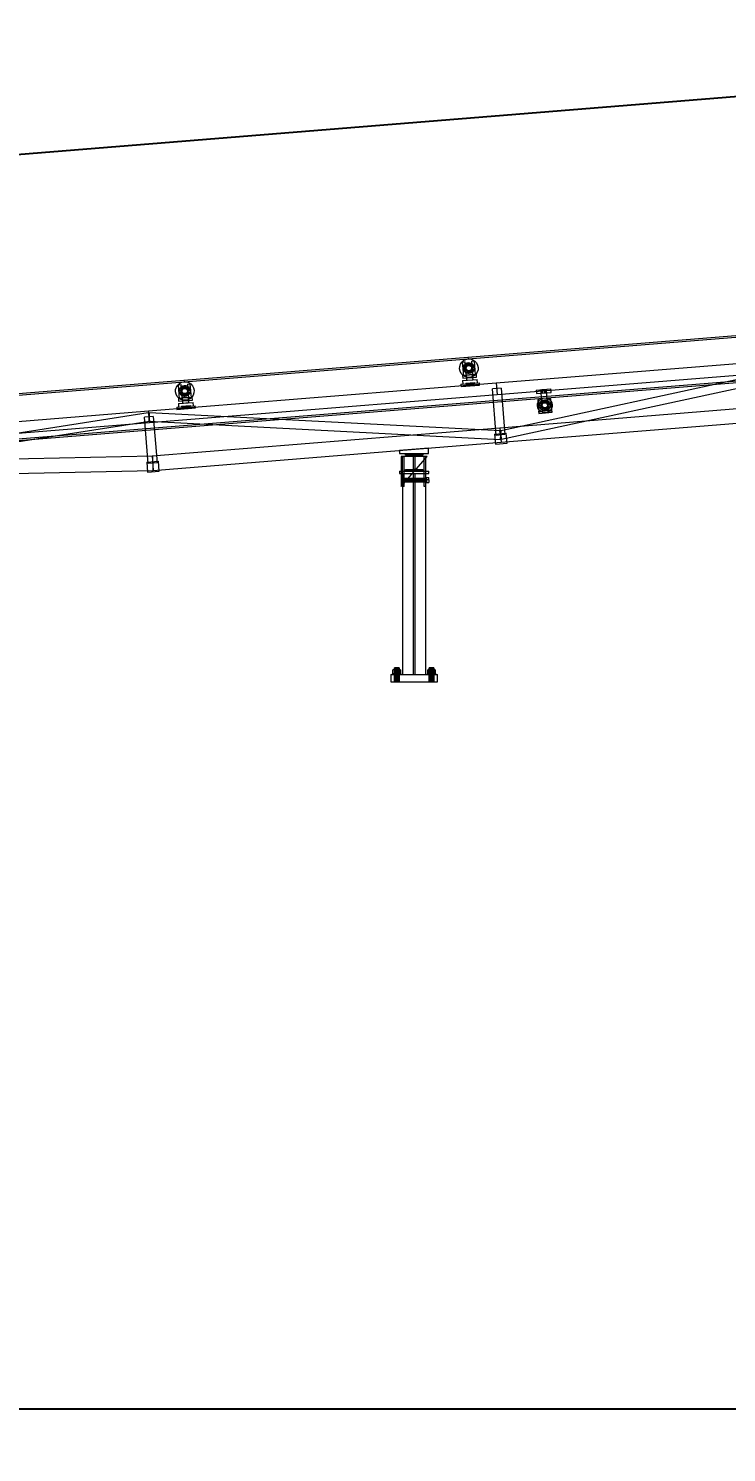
# Model space of a CAD drawing. Header units: millimetres. Extents: x -1970 to 34302, y -65268 to 6837.
# Drawn here: x 28397 to 30797, y -2650 to 2247 of the extents above; entities that cross this region are included whole.
import ezdxf

# ---------------------------------------------------------------- set-up
doc = ezdxf.new("R2010")
doc.units = ezdxf.units.MM
doc.layers.add('COTAS_P', color=1, linetype='Continuous', lineweight=0)
doc.layers.add('lateral_C07', color=7, linetype='Continuous', lineweight=0)
doc.dimstyles.new('R19_100', dxfattribs={"dimtxt": 250, "dimasz": 150, "dimexe": 150, "dimexo": 80, "dimgap": 100, "dimtad": 1, "dimtih": 1, "dimtoh": 1, "dimdsep": 46, "dimcen": 0.09, "dimadec": 0, "dimazin": 0, "dimtfac": 1, "dimtdec": 4, "dimtofl": 0, "dimtmove": 0, "dimatfit": 3, "dimfxl": 1, "dimtolj": 1, "dimtzin": 0, "dimarcsym": 0})

# ---------------------------------------------------------------- blocks, each defined once
blk = doc.blocks.new('*D9')
at = {"layer": 'COTAS_P', "color": 0, "lineweight": -2, "transparency": 16777216}
for p, q in [((31941.6, 1279.7), (31863.6, 2246.6)), ((27689.3, 1759.2), (31726.2, 2085)), ((27605.7, 929.7), (27527.7, 1896.6))]:
    blk.add_line(p, q, dxfattribs=at)
at = {"layer": 'COTAS_P', "color": 0, "transparency": 16777216}
for points in [[(31724.1, 2109.9), (31728.2, 2060.1), (31875.7, 2097.1)], [(27687.3, 1784.1), (27691.3, 1734.2), (27539.8, 1747.1)]]:
    blk.add_solid(points, dxfattribs=at)
at = {"layer": 'Defpoints', "color": 0, "transparency": 16777216}
for p in [(31875.7, 2097.1), (31948.1, 1200), (27612.2, 850)]:
    blk.add_point(p, dxfattribs=at)
blk = doc.blocks.new('*D22')
at = {"layer": 'COTAS_P', "color": 0, "lineweight": -2, "transparency": 16777216}
for p, q in [((112.7, -80), (112.7, -2650)), ((34302.1, -80), (34302.1, -2650)), ((262.7, -2500), (34152.1, -2500))]:
    blk.add_line(p, q, dxfattribs=at)
at = {"layer": 'COTAS_P', "color": 0, "transparency": 16777216}
for points in [[(262.7, -2475), (262.7, -2525), (112.7, -2500)], [(34152.1, -2475), (34152.1, -2525), (34302.1, -2500)]]:
    blk.add_solid(points, dxfattribs=at)
at = {"layer": 'Defpoints', "color": 0, "transparency": 16777216}
for p in [(112.7, 0), (34302.1, 0), (34302.1, -2500)]:
    blk.add_point(p, dxfattribs=at)

msp = doc.modelspace()

# ---------------------------------------------------------------- linework, layer by layer
at = {"layer": 'lateral_C07'}
for p, q in [((29908.18, 1116.599), (30885.003, 1195.45)), ((29908.663, 1110.619), (30885.485, 1189.469)), ((27618.221, 775.243), (31954.118, 1125.243)), ((27618.623, 770.259), (31954.52, 1120.259)), ((28931.357, 1037.749), (29908.18, 1116.599)), ((28931.84, 1031.768), (29908.663, 1110.619)), ((29879.341, 1076.148), (29879.762, 1084.491)), ((29879.762, 1084.491), (29882.327, 1092.441)), ((29882.327, 1092.441), (29886.863, 1099.456)), ((29886.863, 1099.456), (29893.06, 1105.058)), ((29888.455, 1099.958), (29898.423, 1100.763)), ((29888.455, 1099.958), (29892.317, 1052.114)), ((29892.299, 1077.194), (29892.549, 1082.148)), ((29902.267, 1077.999), (29892.299, 1077.194)), ((29892.549, 1082.148), (29894.072, 1086.868)), ((29902.385, 1080.345), (29892.549, 1082.148)), ((29893.06, 1105.058), (29900.495, 1108.866)), ((29894.072, 1086.868), (29896.765, 1091.033)), ((29903.106, 1082.581), (29894.072, 1086.868)), ((29896.765, 1091.033), (29900.444, 1094.359)), ((29904.382, 1084.554), (29896.765, 1091.033)), ((29902.285, 1052.919), (29898.423, 1100.763)), ((29900.444, 1094.359), (29904.859, 1096.62)), ((29906.125, 1086.13), (29900.444, 1094.359)), ((29900.495, 1108.866), (29908.663, 1110.619)), ((29902.267, 1077.999), (29902.385, 1080.345)), ((29902.76, 1075.701), (29902.267, 1077.999)), ((29902.385, 1080.345), (29903.106, 1082.581)), ((29903.106, 1082.581), (29904.382, 1084.554)), ((29904.382, 1084.554), (29906.125, 1086.13)), ((29904.859, 1096.62), (29909.709, 1097.661)), ((29908.216, 1087.2), (29904.859, 1096.62)), ((29906.125, 1086.13), (29908.216, 1087.2)), ((29908.18, 1116.599), (29908.663, 1110.619)), ((29908.216, 1087.2), (29910.513, 1087.693)), ((29908.663, 1110.619), (29917.006, 1110.198)), ((29910.513, 1087.693), (29909.709, 1097.661)), ((29909.709, 1097.661), (29914.662, 1097.411)), ((29910.513, 1087.693), (29912.86, 1087.575)), ((29912.86, 1087.575), (29914.662, 1097.411)), ((29912.86, 1087.575), (29915.096, 1086.854)), ((29914.662, 1097.411), (29919.383, 1095.888)), ((29915.096, 1086.854), (29919.383, 1095.888)), ((29915.096, 1086.854), (29917.069, 1085.578)), ((29917.006, 1110.198), (29924.956, 1107.633)), ((29917.069, 1085.578), (29923.548, 1093.195)), ((29917.069, 1085.578), (29918.644, 1083.835)), ((29918.644, 1083.835), (29926.874, 1089.516)), ((29918.644, 1083.835), (29919.715, 1081.744)), ((29919.383, 1095.888), (29923.548, 1093.195)), ((29919.715, 1081.744), (29929.135, 1085.101)), ((29919.715, 1081.744), (29920.208, 1079.447)), ((29920.208, 1079.447), (29920.09, 1077.1)), ((29930.176, 1080.251), (29920.208, 1079.447)), ((29920.351, 1102.533), (29930.319, 1103.338)), ((29920.351, 1102.533), (29924.213, 1054.689)), ((29923.548, 1093.195), (29926.874, 1089.516)), ((29924.956, 1107.633), (29931.971, 1103.097)), ((29926.874, 1089.516), (29929.135, 1085.101)), ((29929.135, 1085.101), (29930.176, 1080.251)), ((29930.176, 1080.251), (29929.926, 1075.298)), ((29934.181, 1055.493), (29930.319, 1103.338)), ((29931.971, 1103.097), (29937.573, 1096.901)), ((29937.573, 1096.901), (29941.38, 1089.465)), ((29941.38, 1089.465), (29943.134, 1081.297)), ((29943.134, 1081.297), (29942.713, 1072.954)), ((30005.612, 1028.152), (31201.722, 1124.704)), ((30008.831, 988.282), (31204.94, 1084.833)), ((30016.923, 863.396), (31200.159, 1119.429)), ((30023.267, 834.075), (31206.503, 1090.108)), ((27954.535, 958.898), (28931.357, 1037.749)), ((27955.017, 952.918), (28931.84, 1031.768)), ((28916.237, 1026.208), (28923.672, 1030.015)), ((28923.672, 1030.015), (28931.84, 1031.768)), ((28931.357, 1037.749), (28931.84, 1031.768)), ((28931.84, 1031.768), (28940.183, 1031.348)), ((28940.183, 1031.348), (28948.133, 1028.782)), ((28948.133, 1028.782), (28955.148, 1024.247)), ((29881.094, 1067.98), (29879.341, 1076.148)), ((29884.902, 1060.545), (29881.094, 1067.98)), ((29883.606, 1023.32), (29947.398, 1028.469)), ((29890.504, 1054.348), (29884.902, 1060.545)), ((29889.166, 1053.866), (29937.01, 1057.728)), ((29889.166, 1053.866), (29889.97, 1043.899)), ((29889.219, 1035.812), (29939.854, 1039.899)), ((29889.219, 1035.812), (29890.184, 1023.851)), ((29889.97, 1043.899), (29937.815, 1047.761)), ((29897.519, 1049.812), (29890.504, 1054.348)), ((29893.34, 1072.344), (29892.299, 1077.194)), ((29892.317, 1052.114), (29902.285, 1052.919)), ((29902.76, 1075.701), (29893.34, 1072.344)), ((29895.601, 1067.93), (29893.34, 1072.344)), ((29903.831, 1073.61), (29895.601, 1067.93)), ((29898.927, 1064.25), (29895.601, 1067.93)), ((29905.469, 1047.247), (29897.519, 1049.812)), ((29905.406, 1071.867), (29898.927, 1064.25)), ((29903.092, 1061.557), (29898.927, 1064.25)), ((29900.39, 1026.681), (29930.292, 1029.095)), ((29903.831, 1073.61), (29902.76, 1075.701)), ((29907.379, 1070.592), (29903.092, 1061.557)), ((29907.812, 1060.034), (29903.092, 1061.557)), ((29923.056, 1056.602), (29903.12, 1054.993)), ((29904.649, 1036.054), (29903.12, 1054.993)), ((29905.406, 1071.867), (29903.831, 1073.61)), ((29924.584, 1037.663), (29904.649, 1036.054)), ((29907.379, 1070.592), (29905.406, 1071.867)), ((29913.812, 1046.826), (29905.469, 1047.247)), ((29909.615, 1069.87), (29907.379, 1070.592)), ((29909.615, 1069.87), (29907.812, 1060.034)), ((29912.766, 1059.784), (29907.812, 1060.034)), ((29911.962, 1069.752), (29909.615, 1069.87)), ((29914.259, 1070.245), (29911.962, 1069.752)), ((29911.962, 1069.752), (29912.766, 1059.784)), ((29917.616, 1060.825), (29912.766, 1059.784)), ((29921.98, 1048.58), (29913.812, 1046.826)), ((29916.35, 1071.316), (29914.259, 1070.245)), ((29914.259, 1070.245), (29917.616, 1060.825)), ((29918.093, 1072.891), (29916.35, 1071.316)), ((29916.35, 1071.316), (29922.031, 1063.086)), ((29922.031, 1063.086), (29917.616, 1060.825)), ((29919.368, 1074.864), (29918.093, 1072.891)), ((29918.093, 1072.891), (29925.71, 1066.412)), ((29920.09, 1077.1), (29919.368, 1074.864)), ((29919.368, 1074.864), (29928.403, 1070.577)), ((29920.09, 1077.1), (29929.926, 1075.298)), ((29929.415, 1052.387), (29921.98, 1048.58)), ((29925.71, 1066.412), (29922.031, 1063.086)), ((29923.056, 1056.602), (29924.584, 1037.663)), ((29924.213, 1054.689), (29934.181, 1055.493)), ((29928.403, 1070.577), (29925.71, 1066.412)), ((29929.926, 1075.298), (29928.403, 1070.577)), ((29935.612, 1057.989), (29929.415, 1052.387)), ((29930.614, 1025.108), (29930.292, 1029.095)), ((29940.148, 1065.004), (29935.612, 1057.989)), ((29937.815, 1047.761), (29937.01, 1057.728)), ((29940.819, 1027.938), (29939.854, 1039.899)), ((29942.713, 1072.954), (29940.148, 1065.004)), ((29948.042, 1020.495), (29947.398, 1028.469)), ((28809.503, 931.6), (30005.612, 1028.152)), ((28812.721, 891.73), (30008.831, 988.282)), ((28902.519, 997.297), (28902.939, 1005.64)), ((28904.272, 989.13), (28902.519, 997.297)), ((28902.939, 1005.64), (28905.504, 1013.59)), ((28908.079, 981.694), (28904.272, 989.13)), ((28905.504, 1013.59), (28910.04, 1020.606)), ((28913.681, 975.497), (28908.079, 981.694)), ((28910.04, 1020.606), (28916.237, 1026.208)), ((28911.632, 1021.108), (28921.6, 1021.912)), ((28911.632, 1021.108), (28915.494, 973.263)), ((28915.476, 998.343), (28915.726, 1003.297)), ((28925.444, 999.148), (28915.476, 998.343)), ((28916.517, 993.494), (28915.476, 998.343)), ((28915.726, 1003.297), (28917.249, 1008.017)), ((28925.562, 1001.494), (28915.726, 1003.297)), ((28925.937, 996.851), (28916.517, 993.494)), ((28918.778, 989.079), (28916.517, 993.494)), ((28917.249, 1008.017), (28919.942, 1012.183)), ((28926.284, 1003.73), (28917.249, 1008.017)), ((28927.008, 994.76), (28918.778, 989.079)), ((28922.104, 985.4), (28918.778, 989.079)), ((28919.942, 1012.183), (28923.622, 1015.509)), ((28927.559, 1005.703), (28919.942, 1012.183)), ((28925.462, 974.068), (28921.6, 1021.912)), ((28928.583, 993.017), (28922.104, 985.4)), ((28926.269, 982.707), (28922.104, 985.4)), ((28923.622, 1015.509), (28928.036, 1017.77)), ((28929.302, 1007.279), (28923.622, 1015.509)), ((28925.444, 999.148), (28925.562, 1001.494)), ((28925.937, 996.851), (28925.444, 999.148)), ((28925.562, 1001.494), (28926.284, 1003.73)), ((28927.008, 994.76), (28925.937, 996.851)), ((28930.556, 991.741), (28926.269, 982.707)), ((28930.99, 981.183), (28926.269, 982.707)), ((28926.284, 1003.73), (28927.559, 1005.703)), ((28928.583, 993.017), (28927.008, 994.76)), ((28927.559, 1005.703), (28929.302, 1007.279)), ((28928.036, 1017.77), (28932.886, 1018.81)), ((28931.393, 1008.35), (28928.036, 1017.77)), ((28930.556, 991.741), (28928.583, 993.017)), ((28929.302, 1007.279), (28931.393, 1008.35)), ((28932.792, 991.02), (28930.556, 991.741)), ((28932.792, 991.02), (28930.99, 981.183)), ((28935.943, 980.934), (28930.99, 981.183)), ((28931.393, 1008.35), (28933.691, 1008.843)), ((28935.139, 990.901), (28932.792, 991.02)), ((28933.691, 1008.843), (28932.886, 1018.81)), ((28932.886, 1018.81), (28937.84, 1018.561)), ((28933.691, 1008.843), (28936.037, 1008.725)), ((28937.436, 991.394), (28935.139, 990.901)), ((28935.139, 990.901), (28935.943, 980.934)), ((28940.793, 981.975), (28935.943, 980.934)), ((28936.037, 1008.725), (28937.84, 1018.561)), ((28936.037, 1008.725), (28938.273, 1008.003)), ((28939.527, 992.465), (28937.436, 991.394)), ((28937.436, 991.394), (28940.793, 981.975)), ((28937.84, 1018.561), (28942.56, 1017.038)), ((28938.273, 1008.003), (28942.56, 1017.038)), ((28938.273, 1008.003), (28940.246, 1006.727)), ((28941.27, 994.041), (28939.527, 992.465)), ((28939.527, 992.465), (28945.208, 984.235)), ((28940.246, 1006.727), (28946.725, 1014.345)), ((28940.246, 1006.727), (28941.822, 1004.985)), ((28945.208, 984.235), (28940.793, 981.975)), ((28942.546, 996.014), (28941.27, 994.041)), ((28941.27, 994.041), (28948.887, 987.562)), ((28941.822, 1004.985), (28950.052, 1010.665)), ((28941.822, 1004.985), (28942.892, 1002.893)), ((28943.267, 998.25), (28942.546, 996.014)), ((28942.546, 996.014), (28951.58, 991.727)), ((28942.56, 1017.038), (28946.725, 1014.345)), ((28942.892, 1002.893), (28952.312, 1006.25)), ((28942.892, 1002.893), (28943.386, 1000.596)), ((28943.386, 1000.596), (28943.267, 998.25)), ((28943.267, 998.25), (28953.104, 996.447)), ((28953.353, 1001.401), (28943.386, 1000.596)), ((28943.529, 1023.683), (28953.496, 1024.487)), ((28943.529, 1023.683), (28947.391, 975.838)), ((28948.887, 987.562), (28945.208, 984.235)), ((28946.725, 1014.345), (28950.052, 1010.665)), ((28951.58, 991.727), (28948.887, 987.562)), ((28950.052, 1010.665), (28952.312, 1006.25)), ((28953.104, 996.447), (28951.58, 991.727)), ((28952.312, 1006.25), (28953.353, 1001.401)), ((28953.353, 1001.401), (28953.104, 996.447)), ((28957.358, 976.643), (28953.496, 1024.487)), ((28955.148, 1024.247), (28960.75, 1018.05)), ((28963.325, 986.154), (28958.789, 979.139)), ((28960.75, 1018.05), (28964.558, 1010.614)), ((28965.891, 994.104), (28963.325, 986.154)), ((28964.558, 1010.614), (28966.311, 1002.447)), ((28966.311, 1002.447), (28965.891, 994.104)), ((29883.606, 1023.32), (29884.249, 1015.346)), ((29884.249, 1015.346), (29948.042, 1020.495)), ((29890.184, 1023.851), (29940.819, 1027.938)), ((29900.39, 1026.681), (29900.711, 1022.694)), ((29900.711, 1022.694), (29930.614, 1025.108)), ((30022.173, 1009.424), (29992.27, 1007.01)), ((30005.144, 847.529), (29992.27, 1007.01)), ((30005.612, 1028.152), (30008.831, 988.282)), ((30022.173, 1009.424), (30035.046, 849.943)), ((30143.071, 1003.131), (30192.909, 1007.154)), ((30143.071, 1003.131), (30144.037, 991.17)), ((30144.037, 991.17), (30193.875, 995.193)), ((30158.023, 1004.338), (30177.958, 1005.947)), ((30158.023, 1004.338), (30161.032, 967.059)), ((30162.01, 1004.66), (30165, 1004.901)), ((30162.01, 1004.66), (30162.975, 992.699)), ((30165.965, 992.94), (30162.975, 992.699)), ((30165, 1004.901), (30170.98, 1005.384)), ((30165.965, 992.94), (30165, 1004.901)), ((30165.965, 992.94), (30171.946, 993.423)), ((30170.98, 1005.384), (30173.971, 1005.625)), ((30171.946, 993.423), (30170.98, 1005.384)), ((30171.946, 993.423), (30174.936, 993.664)), ((30174.936, 993.664), (30173.971, 1005.625)), ((30180.967, 968.668), (30177.958, 1005.947)), ((30193.875, 995.193), (30192.909, 1007.154)), ((27613.393, 835.049), (28809.503, 931.6)), ((28809.503, 931.6), (28812.721, 891.73)), ((28906.783, 944.469), (28970.575, 949.619)), ((28906.783, 944.469), (28907.427, 936.495)), ((28907.427, 936.495), (28971.219, 941.645)), ((28912.343, 975.016), (28960.188, 978.878)), ((28912.343, 975.016), (28913.148, 965.048)), ((28912.396, 956.961), (28963.031, 961.049)), ((28912.396, 956.961), (28913.361, 945)), ((28913.148, 965.048), (28960.992, 968.91)), ((28913.361, 945), (28963.997, 949.088)), ((28920.696, 970.962), (28913.681, 975.497)), ((28915.494, 973.263), (28925.462, 974.068)), ((28928.646, 968.396), (28920.696, 970.962)), ((28923.567, 947.831), (28953.47, 950.244)), ((28923.567, 947.831), (28923.889, 943.844)), ((28923.889, 943.844), (28953.791, 946.257)), ((28946.233, 977.751), (28926.298, 976.142)), ((28927.826, 957.204), (28926.298, 976.142)), ((28947.762, 958.813), (28927.826, 957.204)), ((28936.989, 967.976), (28928.646, 968.396)), ((28945.157, 969.729), (28936.989, 967.976)), ((28952.593, 973.536), (28945.157, 969.729)), ((28946.233, 977.751), (28947.762, 958.813)), ((28947.391, 975.838), (28957.358, 976.643)), ((28958.789, 979.139), (28952.593, 973.536)), ((28953.791, 946.257), (28953.47, 950.244)), ((28960.992, 968.91), (28960.188, 978.878)), ((28963.997, 949.088), (28963.031, 961.049)), ((28971.219, 941.645), (28970.575, 949.619)), ((30018.084, 873.655), (31214.193, 970.206)), ((30147.049, 948.875), (30147.383, 955.497)), ((30148.441, 942.392), (30147.049, 948.875)), ((30147.383, 955.497), (30149.42, 961.808)), ((30151.463, 936.49), (30148.441, 942.392)), ((30148.749, 970.081), (30160.71, 971.046)), ((30148.749, 970.081), (30152.128, 928.217)), ((30149.42, 961.808), (30153.02, 967.376)), ((30150.89, 931.127), (30196.741, 934.828)), ((30150.89, 931.127), (30151.534, 923.152)), ((30155.91, 931.571), (30151.463, 936.49)), ((30153.02, 967.376), (30157.938, 971.823)), ((30153.429, 949.39), (30153.678, 954.344)), ((30163.396, 950.195), (30153.429, 949.39)), ((30154.47, 944.54), (30153.429, 949.39)), ((30153.678, 954.344), (30155.202, 959.064)), ((30163.515, 952.541), (30153.678, 954.344)), ((30163.889, 947.897), (30154.47, 944.54)), ((30156.73, 940.126), (30154.47, 944.54)), ((30155.202, 959.064), (30157.895, 963.229)), ((30164.236, 954.777), (30155.202, 959.064)), ((30161.478, 927.971), (30155.91, 931.571)), ((30164.96, 945.806), (30156.73, 940.126)), ((30160.057, 936.446), (30156.73, 940.126)), ((30157.895, 963.229), (30161.574, 966.556)), ((30165.512, 956.75), (30157.895, 963.229)), ((30157.938, 971.823), (30163.84, 974.845)), ((30166.536, 944.063), (30160.057, 936.446)), ((30164.222, 933.753), (30160.057, 936.446)), ((30164.089, 929.182), (30160.71, 971.046)), ((30161.032, 967.059), (30180.967, 968.668)), ((30161.574, 966.556), (30165.989, 968.816)), ((30167.255, 958.326), (30161.574, 966.556)), ((30163.396, 950.195), (30163.515, 952.541)), ((30163.889, 947.897), (30163.396, 950.195)), ((30163.515, 952.541), (30164.236, 954.777)), ((30163.84, 974.845), (30170.323, 976.236)), ((30164.96, 945.806), (30163.889, 947.897)), ((30168.509, 942.788), (30164.222, 933.753)), ((30168.942, 932.23), (30164.222, 933.753)), ((30164.236, 954.777), (30165.512, 956.75)), ((30166.536, 944.063), (30164.96, 945.806)), ((30165.512, 956.75), (30167.255, 958.326)), ((30165.989, 968.816), (30170.838, 969.857)), ((30169.346, 959.396), (30165.989, 968.816)), ((30168.509, 942.788), (30166.536, 944.063)), ((30167.255, 958.326), (30169.346, 959.396)), ((30170.745, 942.066), (30168.509, 942.788)), ((30170.745, 942.066), (30168.942, 932.23)), ((30173.896, 931.98), (30168.942, 932.23)), ((30169.346, 959.396), (30171.643, 959.89)), ((30170.323, 976.236), (30176.946, 975.903)), ((30173.091, 941.948), (30170.745, 942.066)), ((30171.643, 959.89), (30170.838, 969.857)), ((30170.838, 969.857), (30175.792, 969.607)), ((30171.643, 959.89), (30173.99, 959.771)), ((30175.388, 942.441), (30173.091, 941.948)), ((30173.091, 941.948), (30173.896, 931.98)), ((30178.745, 933.021), (30173.896, 931.98)), ((30173.99, 959.771), (30175.792, 969.607)), ((30173.99, 959.771), (30176.225, 959.05)), ((30177.48, 943.512), (30175.388, 942.441)), ((30175.388, 942.441), (30178.745, 933.021)), ((30175.792, 969.607), (30180.512, 968.084)), ((30176.225, 959.05), (30180.512, 968.084)), ((30176.225, 959.05), (30178.198, 957.774)), ((30176.946, 975.903), (30183.256, 973.866)), ((30179.223, 945.087), (30177.48, 943.512)), ((30177.48, 943.512), (30183.16, 935.282)), ((30178.198, 957.774), (30184.678, 965.391)), ((30178.198, 957.774), (30179.774, 956.031)), ((30183.16, 935.282), (30178.745, 933.021)), ((30180.498, 947.06), (30179.223, 945.087)), ((30179.223, 945.087), (30186.84, 938.608)), ((30179.774, 956.031), (30188.004, 961.712)), ((30179.774, 956.031), (30180.845, 953.94)), ((30181.22, 949.296), (30180.498, 947.06)), ((30180.498, 947.06), (30189.533, 942.773)), ((30180.512, 968.084), (30184.678, 965.391)), ((30180.645, 972.655), (30192.606, 973.621)), ((30180.645, 972.655), (30184.024, 930.791)), ((30180.845, 953.94), (30190.265, 957.297)), ((30180.845, 953.94), (30181.338, 951.643)), ((30181.338, 951.643), (30181.22, 949.296)), ((30181.22, 949.296), (30191.056, 947.494)), ((30191.306, 952.447), (30181.338, 951.643)), ((30186.84, 938.608), (30183.16, 935.282)), ((30183.256, 973.866), (30188.824, 970.266)), ((30184.024, 930.791), (30195.985, 931.757)), ((30184.678, 965.391), (30188.004, 961.712)), ((30191.715, 934.462), (30186.796, 930.015)), ((30189.533, 942.773), (30186.84, 938.608)), ((30188.004, 961.712), (30190.265, 957.297)), ((30188.824, 970.266), (30193.271, 965.347)), ((30191.056, 947.494), (30189.533, 942.773)), ((30190.265, 957.297), (30191.306, 952.447)), ((30191.306, 952.447), (30191.056, 947.494)), ((30195.315, 940.03), (30191.715, 934.462)), ((30195.985, 931.757), (30192.606, 973.621)), ((30193.271, 965.347), (30196.293, 959.445)), ((30197.351, 946.34), (30195.315, 940.03)), ((30196.293, 959.445), (30197.685, 952.962)), ((30197.385, 926.854), (30196.741, 934.828)), ((30197.685, 952.962), (30197.351, 946.34)), ((27616.612, 795.178), (28812.721, 891.73)), ((27619.922, 740.224), (28808.79, 926.484)), ((27624.566, 710.586), (28813.434, 896.846)), ((28826.063, 912.872), (28796.161, 910.458)), ((28809.034, 750.977), (28796.161, 910.458)), ((28808.79, 926.484), (28813.434, 896.846)), ((28811.892, 926.645), (28810.332, 896.685)), ((28810.332, 896.685), (30019.315, 833.756)), ((28811.892, 926.645), (30020.875, 863.715)), ((28826.063, 912.872), (28838.937, 753.391)), ((30022.107, 823.817), (31218.216, 920.368)), ((30151.534, 923.152), (30197.385, 926.854)), ((30152.128, 928.217), (30164.089, 929.182)), ((30167.788, 925.935), (30161.478, 927.971)), ((30174.411, 925.601), (30167.788, 925.935)), ((30180.894, 926.993), (30174.411, 925.601)), ((30186.796, 930.015), (30180.894, 926.993)), ((28821.974, 777.103), (30018.084, 873.655)), ((29999.758, 852.11), (30039.628, 855.329)), ((29999.758, 852.11), (30002.574, 817.224)), ((30035.046, 849.943), (30005.144, 847.529)), ((30016.923, 863.396), (30023.267, 834.075)), ((30018.084, 873.655), (30022.107, 823.817)), ((30020.875, 863.715), (30019.315, 833.756)), ((30042.444, 820.442), (30039.628, 855.329)), ((28825.997, 727.265), (30022.107, 823.817)), ((29672.999, 796.639), (29772.999, 804.712)), ((29672.999, 796.639), (29672.999, 784.639)), ((29672.999, 784.639), (29772.999, 784.639)), ((29693.079, 779.639), (29693.079, 784.639)), ((29693.079, 784.639), (29753.079, 784.639)), ((29753.079, 784.639), (29753.079, 779.639)), ((29772.999, 784.639), (29772.999, 804.712)), ((30002.574, 817.224), (30042.444, 820.442)), ((27621.687, 750.399), (28823.429, 777.178)), ((28803.648, 755.559), (28843.519, 758.777)), ((28803.648, 755.559), (28806.464, 720.672)), ((28838.937, 753.391), (28809.034, 750.977)), ((28821.974, 777.103), (28825.997, 727.265)), ((28823.429, 777.178), (28824.543, 727.19)), ((28846.335, 723.89), (28843.519, 758.777)), ((29678.079, 671.639), (29768.079, 774.639)), ((29768.079, 774.639), (29678.079, 774.639)), ((29678.079, 774.639), (29678.079, 671.639)), ((29683.079, 671.639), (29683.079, 774.639)), ((29683.079, 774.639), (29689.079, 774.639)), ((29689.079, 671.639), (29689.079, 774.639)), ((29753.079, 779.639), (29693.079, 779.639)), ((29720.579, 729.639), (29720.579, 779.639)), ((29720.579, 779.639), (29725.579, 779.639)), ((29725.579, 779.639), (29725.579, 729.639)), ((29757.079, 671.639), (29757.079, 774.639)), ((29757.079, 774.639), (29763.079, 774.639)), ((29763.079, 671.639), (29763.079, 774.639)), ((27622.801, 700.411), (28824.543, 727.19)), ((28806.464, 720.672), (28846.335, 723.89)), ((29673.079, 724.639), (29773.079, 724.639)), ((29673.079, 724.639), (29673.079, 716.639)), ((29673.079, 716.639), (29773.079, 716.639)), ((29681.079, 699.682), (29681.079, 700.539)), ((29681.079, 700.539), (29765.079, 700.539)), ((29681.079, 697.339), (29681.079, 699.682)), ((29681.079, 699.682), (29765.079, 699.682)), ((29681.079, 694.139), (29681.079, 697.339)), ((29681.079, 697.339), (29765.079, 697.339)), ((29681.079, 690.939), (29681.079, 694.139)), ((29765.079, 694.139), (29681.079, 694.139)), ((29681.079, 690.939), (29681.079, 688.597)), ((29681.079, 690.939), (29765.079, 690.939)), ((29681.079, 688.597), (29681.079, 687.739)), ((29681.079, 688.597), (29765.079, 688.597)), ((29681.079, 687.739), (29765.079, 687.739)), ((29683.079, 716.639), (29763.079, 716.639)), ((29683.079, 716.639), (29683.079, 25)), ((29693.079, 724.639), (29693.079, 729.639)), ((29693.079, 729.639), (29753.079, 729.639)), ((29753.079, 724.639), (29693.079, 724.639)), ((29719.579, 716.639), (29726.579, 716.639)), ((29719.579, 716.639), (29719.579, 25)), ((29725.579, 729.639), (29720.579, 729.639)), ((29726.579, 25), (29726.579, 716.639)), ((29753.079, 729.639), (29753.079, 724.639)), ((29763.079, 25), (29763.079, 716.639)), ((29765.079, 694.139), (29765.079, 703.146)), ((29765.079, 703.146), (29773.079, 703.146)), ((29765.079, 699.682), (29765.079, 700.539)), ((29765.079, 697.339), (29765.079, 699.682)), ((29765.079, 694.139), (29765.079, 697.339)), ((29765.079, 694.139), (29765.079, 690.939)), ((29765.079, 685.133), (29765.079, 694.139)), ((29773.079, 694.139), (29765.079, 694.139)), ((29765.079, 690.939), (29765.079, 688.597)), ((29765.079, 688.597), (29765.079, 687.739)), ((29773.079, 716.639), (29773.079, 724.639)), ((29773.079, 694.139), (29773.079, 703.146)), ((29773.079, 694.139), (29773.079, 685.133)), ((29689.079, 671.639), (29683.079, 671.639)), ((29763.079, 671.639), (29757.079, 671.639)), ((29765.079, 685.133), (29773.079, 685.133)), ((29643.079, 25), (29803.079, 25)), ((29643.079, 25), (29643.079, 0)), ((29643.079, 0), (29803.079, 0)), ((29650.145, 28), (29649.079, 28)), ((29649.079, 25), (29649.079, 28)), ((29650.145, 25), (29649.079, 25)), ((29653.18, 28), (29650.145, 28)), ((29650.145, 25), (29650.145, 28)), ((29653.18, 25), (29650.145, 25)), ((29656.679, 40.8), (29650.279, 40.8)), ((29650.279, 28), (29650.279, 40.8)), ((29656.679, 28), (29650.279, 28)), ((29657.722, 28), (29653.18, 28)), ((29653.18, 25), (29653.18, 28)), ((29657.722, 25), (29653.18, 25)), ((29656.151, 48), (29655.079, 48)), ((29655.079, 0), (29655.079, 48)), ((29656.151, 0), (29655.079, 0)), ((29659.079, 48), (29656.151, 48)), ((29656.151, 0), (29656.151, 48)), ((29659.079, 0), (29656.151, 0)), ((29669.479, 40.8), (29656.679, 40.8)), ((29656.679, 28), (29656.679, 40.8)), ((29669.479, 28), (29656.679, 28)), ((29663.079, 28), (29657.722, 28)), ((29657.722, 25), (29657.722, 28)), ((29663.079, 25), (29657.722, 25)), ((29663.079, 48), (29659.079, 48)), ((29659.079, 0), (29659.079, 48)), ((29663.079, 0), (29659.079, 0)), ((29667.079, 48), (29663.079, 48)), ((29663.079, 0), (29663.079, 48)), ((29668.437, 28), (29663.079, 28)), ((29663.079, 25), (29663.079, 28)), ((29668.437, 25), (29663.079, 25)), ((29667.079, 0), (29663.079, 0)), ((29670.007, 48), (29667.079, 48)), ((29667.079, 0), (29667.079, 48)), ((29670.007, 0), (29667.079, 0)), ((29672.979, 28), (29668.437, 28)), ((29668.437, 25), (29668.437, 28)), ((29672.979, 25), (29668.437, 25)), ((29675.879, 40.8), (29669.479, 40.8)), ((29669.479, 28), (29669.479, 40.8)), ((29669.479, 28), (29675.879, 28)), ((29671.079, 48), (29670.007, 48)), ((29670.007, 0), (29670.007, 48)), ((29670.007, 0), (29671.079, 0)), ((29671.079, 48), (29671.079, 0)), ((29676.014, 28), (29672.979, 28)), ((29672.979, 25), (29672.979, 28)), ((29676.014, 25), (29672.979, 25)), ((29675.879, 40.8), (29675.879, 28)), ((29677.079, 28), (29676.014, 28)), ((29676.014, 25), (29676.014, 28)), ((29676.014, 25), (29677.079, 25)), ((29677.079, 28), (29677.079, 25)), ((29683.079, 25), (29763.079, 25)), ((29719.579, 25), (29726.579, 25)), ((29770.145, 28), (29769.079, 28)), ((29769.079, 25), (29769.079, 28)), ((29770.145, 25), (29769.079, 25)), ((29773.18, 28), (29770.145, 28)), ((29770.145, 25), (29770.145, 28)), ((29773.18, 25), (29770.145, 25)), ((29776.679, 40.8), (29770.279, 40.8)), ((29770.279, 28), (29770.279, 40.8)), ((29776.679, 28), (29770.279, 28)), ((29777.722, 28), (29773.18, 28)), ((29773.18, 25), (29773.18, 28)), ((29777.722, 25), (29773.18, 25)), ((29776.151, 48), (29775.079, 48)), ((29775.079, 0), (29775.079, 48)), ((29776.151, 0), (29775.079, 0)), ((29779.079, 48), (29776.151, 48)), ((29776.151, 0), (29776.151, 48)), ((29779.079, 0), (29776.151, 0)), ((29789.479, 40.8), (29776.679, 40.8)), ((29776.679, 28), (29776.679, 40.8)), ((29789.479, 28), (29776.679, 28)), ((29783.079, 28), (29777.722, 28)), ((29777.722, 25), (29777.722, 28)), ((29783.079, 25), (29777.722, 25)), ((29783.079, 48), (29779.079, 48)), ((29779.079, 0), (29779.079, 48)), ((29783.079, 0), (29779.079, 0)), ((29787.079, 48), (29783.079, 48)), ((29783.079, 0), (29783.079, 48)), ((29788.437, 28), (29783.079, 28)), ((29783.079, 25), (29783.079, 28)), ((29788.437, 25), (29783.079, 25)), ((29787.079, 0), (29783.079, 0)), ((29790.007, 48), (29787.079, 48)), ((29787.079, 0), (29787.079, 48)), ((29790.007, 0), (29787.079, 0)), ((29792.979, 28), (29788.437, 28)), ((29788.437, 25), (29788.437, 28)), ((29792.979, 25), (29788.437, 25)), ((29795.879, 40.8), (29789.479, 40.8)), ((29789.479, 28), (29789.479, 40.8)), ((29789.479, 28), (29795.879, 28)), ((29791.079, 48), (29790.007, 48)), ((29790.007, 0), (29790.007, 48)), ((29790.007, 0), (29791.079, 0)), ((29791.079, 48), (29791.079, 0)), ((29796.014, 28), (29792.979, 28)), ((29792.979, 25), (29792.979, 28)), ((29796.014, 25), (29792.979, 25)), ((29795.879, 40.8), (29795.879, 28)), ((29797.079, 28), (29796.014, 28)), ((29796.014, 25), (29796.014, 28)), ((29796.014, 25), (29797.079, 25)), ((29797.079, 28), (29797.079, 25)), ((29803.079, 0), (29803.079, 25))]:
    msp.add_line(p, q, dxfattribs=at)

# ---------------------------------------------------------------- dimensions: what is measured, and where the dimension line sits
at = {"layer": 'COTAS_P'}
for p1, p2, distance, picture, middle in [((27612.187, 850), (31948.083, 1200), 900, '*D9', (29707.721, 1922.082)), ((112.7, 0), (34302.083, 0), -2500, '*D22', (17207.392, -2500))]:
    dim = msp.add_aligned_dim(p1=p1, p2=p2, distance=distance, text='<> P', dimstyle='R19_100', dxfattribs=at)
    dim.commit()
    dim.dimension.update_dxf_attribs({"geometry": picture, "text_midpoint": middle})

doc.saveas('drawing.dxf')
